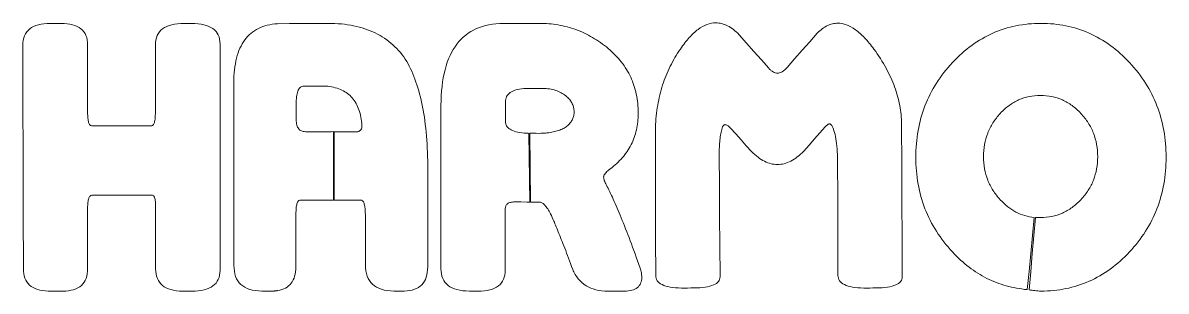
# Model space of a CAD drawing. Header units: millimetres. Extents: x 8 to 95, y 4 to 126.
# Drawn here: x 55.65 to 63.74, y 61.23 to 63.13 of the extents above; entities that cross this region are included whole.
import ezdxf

# ---------------------------------------------------------------- set-up
doc = ezdxf.new("R2010")
doc.units = ezdxf.units.MM
doc.header["$MEASUREMENT"] = 0
doc.layers.add('text outlines', color=7, linetype='Continuous', lineweight=0)

# ---------------------------------------------------------------- blocks, each defined once
blk = doc.blocks.new('Block_8')
at = {"layer": 'text outlines', "color": 7, "lineweight": 9}
for points, knots in [([(61.4142, 62.1124), (61.4142, 62.1124), (61.4142, 62.1169), (61.4142, 62.1169), (61.4142, 62.1169), (61.4142, 62.1215), (61.4142, 62.1215), (61.4142, 62.1215), (61.4142, 62.1261), (61.4142, 62.1261), (61.4142, 62.1261), (61.4142, 62.1306), (61.4142, 62.1306), (61.4142, 62.1623), (61.4133, 62.1917), (61.4117, 62.2187), (61.4101, 62.2457), (61.4076, 62.2703), (61.4043, 62.2926), (61.4011, 62.3149), (61.397, 62.3349), (61.3921, 62.3525), (61.3872, 62.3701), (61.3814, 62.3854), (61.3749, 62.3983), (61.3734, 62.4009), (61.372, 62.4032), (61.3706, 62.4051), (61.3691, 62.4071), (61.3677, 62.4088), (61.3664, 62.4101), (61.365, 62.4114), (61.3636, 62.4124), (61.3623, 62.4131), (61.361, 62.4138), (61.3596, 62.4141), (61.3584, 62.4141), (61.3564, 62.4141), (61.3542, 62.4137), (61.3519, 62.4129), (61.3496, 62.412), (61.3472, 62.4107), (61.3445, 62.409), (61.3419, 62.4073), (61.3391, 62.4052), (61.336, 62.4027), (61.333, 62.4001), (61.3298, 62.3972), (61.3263, 62.3938), (61.3263, 62.3938), (61.2884, 62.3508), (61.2884, 62.3508), (61.2884, 62.3508), (61.2505, 62.3077), (61.2505, 62.3077), (61.2505, 62.3077), (61.2126, 62.2646), (61.2126, 62.2646), (61.2126, 62.2646), (61.1747, 62.2216), (61.1747, 62.2216), (61.1596, 62.2059), (61.1444, 62.1922), (61.1291, 62.1804), (61.1138, 62.1686), (61.0984, 62.1587), (61.083, 62.1509), (61.0675, 62.143), (61.052, 62.1371), (61.0364, 62.1331), (61.0208, 62.1292), (61.0051, 62.1272), (60.9894, 62.1272), (60.9739, 62.1272), (60.9584, 62.1291), (60.9431, 62.1329), (60.9277, 62.1367), (60.9123, 62.1424), (60.8971, 62.15), (60.8818, 62.1576), (60.8665, 62.1671), (60.8513, 62.1785), (60.8361, 62.1899), (60.8209, 62.2032), (60.8058, 62.2185), (60.8058, 62.2185), (60.7684, 62.26), (60.7684, 62.26), (60.7684, 62.26), (60.731, 62.3015), (60.731, 62.3015), (60.731, 62.3015), (60.6936, 62.343), (60.6936, 62.343), (60.6936, 62.343), (60.6562, 62.3845), (60.6562, 62.3845), (60.6524, 62.3886), (60.6487, 62.3921), (60.6452, 62.3951), (60.6417, 62.3981), (60.6384, 62.4006), (60.6354, 62.4027), (60.6323, 62.4047), (60.6294, 62.4061), (60.6267, 62.4071), (60.6241, 62.4081), (60.6216, 62.4086), (60.6194, 62.4086), (60.6179, 62.4086), (60.6164, 62.4083), (60.6149, 62.4077), (60.6134, 62.407), (60.6119, 62.406), (60.6104, 62.4047), (60.6089, 62.4034), (60.6073, 62.4018), (60.6058, 62.3998), (60.6042, 62.3978), (60.6027, 62.3955), (60.6011, 62.3928), (60.5971, 62.3812), (60.5935, 62.3686), (60.5905, 62.355), (60.5875, 62.3414), (60.585, 62.3269), (60.583, 62.3114), (60.581, 62.2959), (60.5795, 62.2794), (60.5785, 62.262), (60.5775, 62.2445), (60.577, 62.2261), (60.577, 62.2068), (60.577, 62.2068), (60.577, 62.2025), (60.577, 62.2025), (60.577, 62.2025), (60.577, 62.1983), (60.577, 62.1983), (60.577, 62.1983), (60.577, 62.1941), (60.577, 62.1941), (60.577, 62.1941), (60.577, 62.1899), (60.577, 62.1899), (60.577, 62.1899), (60.5785, 61.9775), (60.5785, 61.9775), (60.5785, 61.9775), (60.5799, 61.7651), (60.5799, 61.7651), (60.5799, 61.7651), (60.5814, 61.5527), (60.5814, 61.5527), (60.5814, 61.5527), (60.5829, 61.3403), (60.5829, 61.3403), (60.5829, 61.3403), (60.5829, 61.3389), (60.5829, 61.3389), (60.5829, 61.3389), (60.5829, 61.3376), (60.5829, 61.3376), (60.5829, 61.3376), (60.5829, 61.3362), (60.5829, 61.3362), (60.5829, 61.3362), (60.5829, 61.3348), (60.5829, 61.3348), (60.5829, 61.322), (60.579, 61.3107), (60.5712, 61.301), (60.5635, 61.2912), (60.5519, 61.2831), (60.5364, 61.2764), (60.5209, 61.2698), (60.5016, 61.2648), (60.4784, 61.2613), (60.4552, 61.2578), (60.4281, 61.2559), (60.3972, 61.2556), (60.3972, 61.2556), (60.3755, 61.2553), (60.3755, 61.2553), (60.3755, 61.2553), (60.3538, 61.255), (60.3538, 61.255), (60.3538, 61.255), (60.3321, 61.2548), (60.3321, 61.2548), (60.3321, 61.2548), (60.3104, 61.2545), (60.3104, 61.2545), (60.28, 61.2552), (60.2533, 61.2576), (60.2305, 61.2616), (60.2077, 61.2657), (60.1887, 61.2714), (60.1735, 61.2788), (60.1582, 61.2862), (60.1468, 61.2953), (60.1392, 61.3061), (60.1316, 61.3168), (60.1278, 61.3293), (60.1278, 61.3434), (60.1278, 61.3434), (60.1273, 61.6052), (60.1273, 61.6052), (60.1273, 61.6052), (60.1267, 61.8671), (60.1267, 61.8671), (60.1267, 61.8671), (60.1262, 62.1289), (60.1262, 62.1289), (60.1262, 62.1289), (60.1257, 62.3907), (60.1257, 62.3907), (60.1281, 62.4442), (60.1336, 62.4958), (60.1422, 62.5455), (60.1507, 62.5952), (60.1624, 62.643), (60.1771, 62.6889), (60.1918, 62.7349), (60.2097, 62.7789), (60.2305, 62.8211), (60.2514, 62.8632), (60.2754, 62.9035), (60.3024, 62.9419), (60.3233, 62.9729), (60.3441, 62.9999), (60.365, 63.0231), (60.3858, 63.0462), (60.4067, 63.0656), (60.4275, 63.081), (60.4484, 63.0964), (60.4693, 63.108), (60.4902, 63.1157), (60.5111, 63.1234), (60.532, 63.1273), (60.5529, 63.1273), (60.567, 63.1273), (60.5811, 63.1255), (60.595, 63.1221), (60.609, 63.1186), (60.6228, 63.1133), (60.6366, 63.1064), (60.6503, 63.0994), (60.664, 63.0907), (60.6775, 63.0802), (60.6911, 63.0697), (60.7046, 63.0575), (60.7179, 63.0436), (60.7179, 63.0436), (60.7703, 62.9846), (60.7703, 62.9846), (60.7703, 62.9846), (60.8226, 62.9256), (60.8226, 62.9256), (60.8226, 62.9256), (60.875, 62.8666), (60.875, 62.8666), (60.875, 62.8666), (60.9274, 62.8076), (60.9274, 62.8076), (60.9325, 62.8016), (60.9377, 62.7964), (60.9428, 62.792), (60.9479, 62.7875), (60.953, 62.7837), (60.9581, 62.7807), (60.9632, 62.7778), (60.9683, 62.7755), (60.9733, 62.774), (60.9783, 62.7725), (60.9834, 62.7717), (60.9884, 62.7717), (60.9935, 62.7717), (60.9988, 62.7726), (61.0042, 62.7743), (61.0097, 62.7759), (61.0152, 62.7785), (61.021, 62.7818), (61.0267, 62.7852), (61.0325, 62.7894), (61.0385, 62.7944), (61.0445, 62.7995), (61.0506, 62.8053), (61.0569, 62.8121), (61.0569, 62.8121), (61.1103, 62.8729), (61.1103, 62.8729), (61.1103, 62.8729), (61.1637, 62.9337), (61.1637, 62.9337), (61.1637, 62.9337), (61.2171, 62.9945), (61.2171, 62.9945), (61.2171, 62.9945), (61.2705, 63.0553), (61.2705, 63.0553), (61.282, 63.0669), (61.2937, 63.0771), (61.3055, 63.0858), (61.3173, 63.0946), (61.3292, 63.1019), (61.3413, 63.1077), (61.3534, 63.1135), (61.3655, 63.1179), (61.3779, 63.1208), (61.3902, 63.1238), (61.4026, 63.1252), (61.4152, 63.1252), (61.4355, 63.1252), (61.4561, 63.1214), (61.4769, 63.1137), (61.4977, 63.1061), (61.5188, 63.0946), (61.5401, 63.0793), (61.5614, 63.064), (61.583, 63.0449), (61.6048, 63.022), (61.6267, 62.9991), (61.6488, 62.9724), (61.6712, 62.9419), (61.7036, 62.897), (61.7319, 62.8523), (61.7562, 62.8078), (61.7805, 62.7634), (61.8007, 62.7192), (61.8169, 62.6753), (61.8331, 62.6314), (61.8452, 62.5878), (61.8533, 62.5444), (61.8614, 62.5011), (61.8655, 62.458), (61.8655, 62.4152), (61.8655, 62.4152), (61.8655, 62.4101), (61.8655, 62.4101), (61.8655, 62.4101), (61.8655, 62.405), (61.8655, 62.405), (61.8655, 62.405), (61.8655, 62.3999), (61.8655, 62.3999), (61.8655, 62.3999), (61.8655, 62.3949), (61.8655, 62.3949), (61.8655, 62.3949), (61.8669, 62.1312), (61.8669, 62.1312), (61.8669, 62.1312), (61.8684, 61.8676), (61.8684, 61.8676), (61.8684, 61.8676), (61.8699, 61.6039), (61.8699, 61.6039), (61.8699, 61.6039), (61.8713, 61.3403), (61.8713, 61.3403), (61.8713, 61.3403), (61.8713, 61.3389), (61.8713, 61.3389), (61.8713, 61.3389), (61.8713, 61.3376), (61.8713, 61.3376), (61.8713, 61.3376), (61.8713, 61.3362), (61.8713, 61.3362), (61.8713, 61.3362), (61.8713, 61.3348), (61.8713, 61.3348), (61.8713, 61.322), (61.8675, 61.3107), (61.8597, 61.301), (61.852, 61.2912), (61.8403, 61.2831), (61.8249, 61.2764), (61.8094, 61.2698), (61.79, 61.2648), (61.7668, 61.2613), (61.7436, 61.2578), (61.7166, 61.2559), (61.6856, 61.2556), (61.6856, 61.2556), (61.6639, 61.2553), (61.6639, 61.2553), (61.6639, 61.2553), (61.6422, 61.255), (61.6422, 61.255), (61.6422, 61.255), (61.6205, 61.2548), (61.6205, 61.2548), (61.6205, 61.2548), (61.5988, 61.2545), (61.5988, 61.2545), (61.5684, 61.2552), (61.5418, 61.2576), (61.519, 61.2616), (61.4962, 61.2657), (61.4771, 61.2714), (61.4619, 61.2788), (61.4467, 61.2862), (61.4353, 61.2953), (61.4277, 61.3061), (61.42, 61.3168), (61.4162, 61.3293), (61.4162, 61.3434), (61.4162, 61.3434), (61.4157, 61.5356), (61.4157, 61.5356), (61.4157, 61.5356), (61.4152, 61.7279), (61.4152, 61.7279), (61.4152, 61.7279), (61.4147, 61.9201), (61.4147, 61.9201), (61.4147, 61.9201), (61.4142, 62.1124), (61.4142, 62.1124)], [0, 0, 0, 0, 1, 1, 1, 2, 2, 2, 3, 3, 3, 4, 4, 4, 5, 5, 5, 6, 6, 6, 7, 7, 7, 8, 8, 8, 9, 9, 9, 10, 10, 10, 11, 11, 11, 12, 12, 12, 13, 13, 13, 14, 14, 14, 15, 15, 15, 16, 16, 16, 17, 17, 17, 18, 18, 18, 19, 19, 19, 20, 20, 20, 21, 21, 21, 22, 22, 22, 23, 23, 23, 24, 24, 24, 25, 25, 25, 26, 26, 26, 27, 27, 27, 28, 28, 28, 29, 29, 29, 30, 30, 30, 31, 31, 31, 32, 32, 32, 33, 33, 33, 34, 34, 34, 35, 35, 35, 36, 36, 36, 37, 37, 37, 38, 38, 38, 39, 39, 39, 40, 40, 40, 41, 41, 41, 42, 42, 42, 43, 43, 43, 44, 44, 44, 45, 45, 45, 46, 46, 46, 47, 47, 47, 48, 48, 48, 49, 49, 49, 50, 50, 50, 51, 51, 51, 52, 52, 52, 53, 53, 53, 54, 54, 54, 55, 55, 55, 56, 56, 56, 57, 57, 57, 58, 58, 58, 59, 59, 59, 60, 60, 60, 61, 61, 61, 62, 62, 62, 63, 63, 63, 64, 64, 64, 65, 65, 65, 66, 66, 66, 67, 67, 67, 68, 68, 68, 69, 69, 69, 70, 70, 70, 71, 71, 71, 72, 72, 72, 73, 73, 73, 74, 74, 74, 75, 75, 75, 76, 76, 76, 77, 77, 77, 78, 78, 78, 79, 79, 79, 80, 80, 80, 81, 81, 81, 82, 82, 82, 83, 83, 83, 84, 84, 84, 85, 85, 85, 86, 86, 86, 87, 87, 87, 88, 88, 88, 89, 89, 89, 90, 90, 90, 91, 91, 91, 92, 92, 92, 93, 93, 93, 94, 94, 94, 95, 95, 95, 96, 96, 96, 97, 97, 97, 98, 98, 98, 99, 99, 99, 100, 100, 100, 101, 101, 101, 102, 102, 102, 103, 103, 103, 104, 104, 104, 105, 105, 105, 106, 106, 106, 107, 107, 107, 108, 108, 108, 109, 109, 109, 110, 110, 110, 111, 111, 111, 112, 112, 112, 113, 113, 113, 114, 114, 114, 115, 115, 115, 116, 116, 116, 117, 117, 117, 118, 118, 118, 119, 119, 119, 120, 120, 120, 121, 121, 121, 122, 122, 122, 123, 123, 123, 124, 124, 124, 125, 125, 125, 126, 126, 126, 127, 127, 127, 128, 128, 128, 129, 129, 129, 130, 130, 130, 131, 131, 131, 132, 132, 132, 133, 133, 133, 134, 134, 134, 135, 135, 135, 136, 136, 136, 137, 137, 137, 138, 138, 138, 139, 139, 139, 140, 140, 140, 140]), ([(56.1118, 61.393), (56.1116, 61.3664), (56.1079, 61.3431), (56.1005, 61.3231), (56.0931, 61.3032), (56.0822, 61.2865), (56.0676, 61.2732), (56.053, 61.2598), (56.0348, 61.2498), (56.013, 61.2432), (55.9912, 61.2365), (55.9658, 61.2332), (55.9368, 61.2332), (55.9368, 61.2332), (55.911, 61.2332), (55.911, 61.2332), (55.911, 61.2332), (55.8851, 61.2332), (55.8851, 61.2332), (55.8851, 61.2332), (55.8593, 61.2332), (55.8593, 61.2332), (55.8593, 61.2332), (55.8335, 61.2332), (55.8335, 61.2332), (55.8042, 61.2343), (55.7786, 61.2384), (55.7566, 61.2456), (55.7346, 61.2527), (55.7163, 61.2629), (55.7017, 61.2761), (55.687, 61.2894), (55.6761, 61.3056), (55.6687, 61.3249), (55.6614, 61.3442), (55.6578, 61.3666), (55.6578, 61.392), (55.6578, 61.392), (55.6568, 61.7861), (55.6568, 61.7861), (55.6568, 61.7861), (55.6559, 62.1802), (55.6559, 62.1802), (55.6559, 62.1802), (55.6549, 62.5743), (55.6549, 62.5743), (55.6549, 62.5743), (55.654, 62.9685), (55.654, 62.9685), (55.654, 62.9944), (55.658, 63.0171), (55.6662, 63.0365), (55.6743, 63.0559), (55.6865, 63.0721), (55.7028, 63.085), (55.719, 63.098), (55.7393, 63.1077), (55.7637, 63.1141), (55.7881, 63.1206), (55.8165, 63.1238), (55.849, 63.1238), (55.849, 63.1238), (55.8673, 63.1236), (55.8673, 63.1236), (55.8673, 63.1236), (55.8856, 63.1233), (55.8856, 63.1233), (55.8856, 63.1233), (55.904, 63.1231), (55.904, 63.1231), (55.904, 63.1231), (55.9223, 63.1228), (55.9223, 63.1228), (55.9539, 63.1228), (55.9816, 63.1197), (56.0053, 63.1134), (56.029, 63.1071), (56.0487, 63.0976), (56.0645, 63.085), (56.0803, 63.0724), (56.0921, 63.0567), (56.1, 63.0378), (56.1079, 63.0189), (56.1118, 62.9968), (56.1118, 62.9716), (56.1118, 62.9716), (56.1118, 62.8528), (56.1118, 62.8528), (56.1118, 62.8528), (56.1118, 62.734), (56.1118, 62.734), (56.1118, 62.734), (56.1118, 62.6153), (56.1118, 62.6153), (56.1118, 62.6153), (56.1118, 62.4965), (56.1118, 62.4965), (56.1118, 62.4805), (56.1124, 62.4664), (56.1136, 62.4544), (56.1147, 62.4424), (56.1165, 62.4324), (56.1188, 62.4244), (56.1211, 62.4164), (56.124, 62.4104), (56.1275, 62.4064), (56.131, 62.4024), (56.1351, 62.4004), (56.1397, 62.4004), (56.1397, 62.4004), (56.246, 62.4004), (56.246, 62.4004), (56.246, 62.4004), (56.3523, 62.4004), (56.3523, 62.4004), (56.3523, 62.4004), (56.4586, 62.4004), (56.4586, 62.4004), (56.4586, 62.4004), (56.5649, 62.4004), (56.5649, 62.4004), (56.5692, 62.4004), (56.5729, 62.4024), (56.5762, 62.4064), (56.5794, 62.4105), (56.5821, 62.4166), (56.5842, 62.4247), (56.5864, 62.4328), (56.588, 62.4429), (56.5891, 62.455), (56.5902, 62.4672), (56.5907, 62.4813), (56.5907, 62.4975), (56.5907, 62.4975), (56.5907, 62.6155), (56.5907, 62.6155), (56.5907, 62.6155), (56.5907, 62.7335), (56.5907, 62.7335), (56.5907, 62.7335), (56.5907, 62.8515), (56.5907, 62.8515), (56.5907, 62.8515), (56.5907, 62.9695), (56.5907, 62.9695), (56.5907, 62.9952), (56.595, 63.0178), (56.6035, 63.0371), (56.6121, 63.0564), (56.6249, 63.0724), (56.642, 63.0853), (56.6591, 63.0982), (56.6805, 63.1078), (56.7061, 63.1142), (56.7317, 63.1206), (56.7616, 63.1238), (56.7957, 63.1238), (56.7957, 63.1238), (56.7971, 63.1238), (56.7971, 63.1238), (56.7971, 63.1238), (56.7986, 63.1238), (56.7986, 63.1238), (56.7986, 63.1238), (56.8001, 63.1238), (56.8001, 63.1238), (56.8001, 63.1238), (56.8015, 63.1238), (56.8015, 63.1238), (56.8015, 63.1238), (56.8112, 63.1236), (56.8112, 63.1236), (56.8112, 63.1236), (56.8208, 63.1233), (56.8208, 63.1233), (56.8208, 63.1233), (56.8305, 63.1231), (56.8305, 63.1231), (56.8305, 63.1231), (56.8401, 63.1228), (56.8401, 63.1228), (56.8401, 63.1228), (56.8416, 63.1228), (56.8416, 63.1228), (56.8416, 63.1228), (56.843, 63.1228), (56.843, 63.1228), (56.843, 63.1228), (56.8445, 63.1228), (56.8445, 63.1228), (56.8445, 63.1228), (56.846, 63.1228), (56.846, 63.1228), (56.8796, 63.1228), (56.909, 63.1198), (56.9342, 63.1138), (56.9594, 63.1078), (56.9805, 63.0989), (56.9973, 63.0869), (57.0141, 63.0749), (57.0268, 63.06), (57.0352, 63.042), (57.0436, 63.024), (57.0479, 63.0031), (57.0479, 62.9791), (57.0479, 62.9791), (57.0479, 62.5792), (57.0479, 62.5792), (57.0479, 62.5792), (57.0479, 62.1792), (57.0479, 62.1792), (57.0479, 62.1792), (57.0479, 61.7792), (57.0479, 61.7792), (57.0479, 61.7792), (57.0479, 61.3792), (57.0479, 61.3792), (57.0479, 61.355), (57.0437, 61.3337), (57.0353, 61.3154), (57.0269, 61.2972), (57.0143, 61.282), (56.9975, 61.2698), (56.9807, 61.2576), (56.9598, 61.2484), (56.9346, 61.2423), (56.9095, 61.2362), (56.8802, 61.2332), (56.8467, 61.2332), (56.8467, 61.2332), (56.831, 61.2332), (56.831, 61.2332), (56.831, 61.2332), (56.8153, 61.2332), (56.8153, 61.2332), (56.8153, 61.2332), (56.7996, 61.2332), (56.7996, 61.2332), (56.7996, 61.2332), (56.784, 61.2332), (56.784, 61.2332), (56.7523, 61.2333), (56.7245, 61.2368), (56.7007, 61.2434), (56.6769, 61.2501), (56.657, 61.26), (56.6411, 61.2732), (56.6251, 61.2863), (56.6131, 61.3027), (56.6051, 61.3224), (56.597, 61.342), (56.5929, 61.3649), (56.5928, 61.391), (56.5928, 61.391), (56.5928, 61.4967), (56.5928, 61.4967), (56.5928, 61.4967), (56.5928, 61.6025), (56.5928, 61.6025), (56.5928, 61.6025), (56.5928, 61.7082), (56.5928, 61.7082), (56.5928, 61.7082), (56.5928, 61.814), (56.5928, 61.814), (56.5928, 61.8301), (56.5923, 61.8442), (56.5914, 61.8563), (56.5905, 61.8683), (56.5892, 61.8784), (56.5874, 61.8864), (56.5856, 61.8944), (56.5834, 61.9005), (56.5807, 61.9045), (56.578, 61.9085), (56.5749, 61.9105), (56.5714, 61.9105), (56.5714, 61.9105), (56.464, 61.9105), (56.464, 61.9105), (56.464, 61.9105), (56.3566, 61.9105), (56.3566, 61.9105), (56.3566, 61.9105), (56.2492, 61.9105), (56.2492, 61.9105), (56.2492, 61.9105), (56.1418, 61.9105), (56.1418, 61.9105), (56.1368, 61.9105), (56.1324, 61.9086), (56.1287, 61.9048), (56.1249, 61.901), (56.1218, 61.8953), (56.1193, 61.8877), (56.1168, 61.8802), (56.1149, 61.8707), (56.1137, 61.8593), (56.1124, 61.8479), (56.1118, 61.8347), (56.1118, 61.8195), (56.1118, 61.8195), (56.1118, 61.7129), (56.1118, 61.7129), (56.1118, 61.7129), (56.1118, 61.6063), (56.1118, 61.6063), (56.1118, 61.6063), (56.1118, 61.4996), (56.1118, 61.4996), (56.1118, 61.4996), (56.1118, 61.393), (56.1118, 61.393)], [0, 0, 0, 0, 1, 1, 1, 2, 2, 2, 3, 3, 3, 4, 4, 4, 5, 5, 5, 6, 6, 6, 7, 7, 7, 8, 8, 8, 9, 9, 9, 10, 10, 10, 11, 11, 11, 12, 12, 12, 13, 13, 13, 14, 14, 14, 15, 15, 15, 16, 16, 16, 17, 17, 17, 18, 18, 18, 19, 19, 19, 20, 20, 20, 21, 21, 21, 22, 22, 22, 23, 23, 23, 24, 24, 24, 25, 25, 25, 26, 26, 26, 27, 27, 27, 28, 28, 28, 29, 29, 29, 30, 30, 30, 31, 31, 31, 32, 32, 32, 33, 33, 33, 34, 34, 34, 35, 35, 35, 36, 36, 36, 37, 37, 37, 38, 38, 38, 39, 39, 39, 40, 40, 40, 41, 41, 41, 42, 42, 42, 43, 43, 43, 44, 44, 44, 45, 45, 45, 46, 46, 46, 47, 47, 47, 48, 48, 48, 49, 49, 49, 50, 50, 50, 51, 51, 51, 52, 52, 52, 53, 53, 53, 54, 54, 54, 55, 55, 55, 56, 56, 56, 57, 57, 57, 58, 58, 58, 59, 59, 59, 60, 60, 60, 61, 61, 61, 62, 62, 62, 63, 63, 63, 64, 64, 64, 65, 65, 65, 66, 66, 66, 67, 67, 67, 68, 68, 68, 69, 69, 69, 70, 70, 70, 71, 71, 71, 72, 72, 72, 73, 73, 73, 74, 74, 74, 75, 75, 75, 76, 76, 76, 77, 77, 77, 78, 78, 78, 79, 79, 79, 80, 80, 80, 81, 81, 81, 82, 82, 82, 83, 83, 83, 84, 84, 84, 85, 85, 85, 86, 86, 86, 87, 87, 87, 88, 88, 88, 89, 89, 89, 90, 90, 90, 91, 91, 91, 92, 92, 92, 93, 93, 93, 94, 94, 94, 95, 95, 95, 96, 96, 96, 97, 97, 97, 98, 98, 98, 99, 99, 99, 100, 100, 100, 101, 101, 101, 102, 102, 102, 103, 103, 103, 104, 104, 104, 104]), ([(58.5075, 62.3283), (58.5013, 62.4022), (58.492, 62.4709), (58.4796, 62.5345), (58.4672, 62.598), (58.4517, 62.6564), (58.4331, 62.7097), (58.4145, 62.763), (58.3928, 62.8111), (58.368, 62.8541), (58.34, 62.899), (58.3074, 62.9384), (58.2703, 62.9721), (58.2331, 63.0058), (58.1914, 63.0339), (58.1451, 63.0564), (58.0988, 63.0789), (58.048, 63.0957), (57.9925, 63.107), (57.9371, 63.1182), (57.8772, 63.1238), (57.8127, 63.1238), (57.8127, 63.1238), (57.8083, 63.1238), (57.8083, 63.1238), (57.8083, 63.1238), (57.8039, 63.1238), (57.8039, 63.1238), (57.8039, 63.1238), (57.7995, 63.1238), (57.7995, 63.1238), (57.7995, 63.1238), (57.7951, 63.1238), (57.7951, 63.1238), (57.7951, 63.1238), (57.7099, 63.1233), (57.7099, 63.1233), (57.7099, 63.1233), (57.6247, 63.1228), (57.6247, 63.1228), (57.6247, 63.1228), (57.5396, 63.1223), (57.5396, 63.1223), (57.5396, 63.1223), (57.4544, 63.1218), (57.4544, 63.1218), (57.4029, 63.1182), (57.3578, 63.1069), (57.3192, 63.0877), (57.2805, 63.0684), (57.2484, 63.0414), (57.2226, 63.0065), (57.1969, 62.9716), (57.1775, 62.9288), (57.1647, 62.8782), (57.1518, 62.8276), (57.1453, 62.7692), (57.1453, 62.7028), (57.1453, 62.7028), (57.1453, 62.5159), (57.1453, 62.5159), (57.1453, 62.5159), (57.1453, 62.3289), (57.1453, 62.3289), (57.1453, 62.3289), (57.1453, 62.1419), (57.1453, 62.1419), (57.1453, 62.1419), (57.1453, 61.9549), (57.1453, 61.9549), (57.1453, 61.9549), (57.1451, 61.9549), (57.1451, 61.9549), (57.1451, 61.9549), (57.1448, 61.9549), (57.1448, 61.9549), (57.1448, 61.9549), (57.1446, 61.9549), (57.1446, 61.9549), (57.1446, 61.9549), (57.1443, 61.9549), (57.1443, 61.9549), (57.1443, 61.9549), (57.1446, 61.8602), (57.1446, 61.8602), (57.1446, 61.8602), (57.1448, 61.7654), (57.1448, 61.7654), (57.1448, 61.7654), (57.1451, 61.6707), (57.1451, 61.6707), (57.1451, 61.6707), (57.1453, 61.576), (57.1453, 61.576), (57.1453, 61.576), (57.1455, 61.5371), (57.1455, 61.5371), (57.1455, 61.5371), (57.1457, 61.4983), (57.1457, 61.4983), (57.1457, 61.4983), (57.1459, 61.4594), (57.1459, 61.4594), (57.1459, 61.4594), (57.146, 61.4206), (57.146, 61.4206), (57.146, 61.4206), (57.146, 61.4193), (57.146, 61.4193), (57.146, 61.4193), (57.146, 61.418), (57.146, 61.418), (57.146, 61.418), (57.146, 61.4167), (57.146, 61.4167), (57.146, 61.4167), (57.146, 61.4154), (57.146, 61.4154), (57.146, 61.3856), (57.1502, 61.3595), (57.1584, 61.3369), (57.1667, 61.3144), (57.1791, 61.2956), (57.1956, 61.2804), (57.2121, 61.2652), (57.2327, 61.2536), (57.2575, 61.2457), (57.2823, 61.2379), (57.3111, 61.2337), (57.3441, 61.2332), (57.3441, 61.2332), (57.3634, 61.2332), (57.3634, 61.2332), (57.3634, 61.2332), (57.3827, 61.2332), (57.3827, 61.2332), (57.3827, 61.2332), (57.402, 61.2332), (57.402, 61.2332), (57.402, 61.2332), (57.4213, 61.2332), (57.4213, 61.2332), (57.4242, 61.2333), (57.4271, 61.2335), (57.4298, 61.2338), (57.4326, 61.234), (57.4353, 61.2342), (57.4378, 61.2345), (57.4404, 61.2348), (57.4429, 61.2351), (57.4453, 61.2355), (57.4477, 61.2358), (57.4501, 61.2362), (57.4523, 61.2366), (57.4523, 61.2366), (57.4528, 61.2366), (57.4528, 61.2366), (57.4528, 61.2366), (57.4533, 61.2366), (57.4533, 61.2366), (57.4533, 61.2366), (57.4539, 61.2366), (57.4539, 61.2366), (57.4539, 61.2366), (57.4544, 61.2366), (57.4544, 61.2366), (57.4759, 61.2401), (57.4947, 61.2463), (57.5109, 61.255), (57.527, 61.2637), (57.5405, 61.275), (57.5513, 61.2889), (57.562, 61.3028), (57.5701, 61.3193), (57.5755, 61.3384), (57.5809, 61.3576), (57.5836, 61.3793), (57.5836, 61.4037), (57.5836, 61.4037), (57.5836, 61.4235), (57.5836, 61.4235), (57.5836, 61.4235), (57.5836, 61.4433), (57.5836, 61.4433), (57.5836, 61.4433), (57.5836, 61.4631), (57.5836, 61.4631), (57.5836, 61.4631), (57.5836, 61.4829), (57.5836, 61.4829), (57.5837, 61.4878), (57.5839, 61.4928), (57.584, 61.4978), (57.5841, 61.5029), (57.5843, 61.508), (57.5843, 61.5131), (57.5844, 61.5182), (57.5845, 61.5234), (57.5845, 61.5286), (57.5846, 61.5338), (57.5846, 61.539), (57.5846, 61.5443), (57.5846, 61.5443), (57.5846, 61.6022), (57.5846, 61.6022), (57.5846, 61.6022), (57.5846, 61.6602), (57.5846, 61.6602), (57.5846, 61.6602), (57.5846, 61.7182), (57.5846, 61.7182), (57.5846, 61.7182), (57.5846, 61.7761), (57.5846, 61.7761), (57.5846, 61.7925), (57.5852, 61.8068), (57.5863, 61.8191), (57.5874, 61.8313), (57.5891, 61.8416), (57.5914, 61.8498), (57.5936, 61.8579), (57.5964, 61.8641), (57.5999, 61.8682), (57.6033, 61.8723), (57.6073, 61.8743), (57.6118, 61.8743), (57.6118, 61.8743), (57.7209, 61.8743), (57.7209, 61.8743), (57.7209, 61.8743), (57.8301, 61.8743), (57.8301, 61.8743), (57.8301, 61.8743), (57.8502, 61.8747), (57.8502, 61.8747), (57.8502, 62.0727), (57.8502, 62.135), (57.8502, 62.3594), (57.8502, 62.3594), (57.8368, 62.359), (57.8368, 62.359), (57.8368, 62.359), (57.7441, 62.359), (57.7441, 62.359), (57.7441, 62.359), (57.6514, 62.359), (57.6514, 62.359), (57.6409, 62.359), (57.6317, 62.3608), (57.6238, 62.3643), (57.6158, 62.3677), (57.6092, 62.373), (57.6038, 62.38), (57.5984, 62.3869), (57.5943, 62.3957), (57.5914, 62.4061), (57.5886, 62.4166), (57.587, 62.4288), (57.5867, 62.4427), (57.5867, 62.4427), (57.5864, 62.4668), (57.5864, 62.4668), (57.5864, 62.4668), (57.5861, 62.4908), (57.5861, 62.4908), (57.5861, 62.4908), (57.5859, 62.5148), (57.5859, 62.5148), (57.5859, 62.5148), (57.5856, 62.5389), (57.5856, 62.5389), (57.5856, 62.5389), (57.5856, 62.542), (57.5856, 62.542), (57.5856, 62.542), (57.5856, 62.5452), (57.5856, 62.5452), (57.5856, 62.5452), (57.5856, 62.5484), (57.5856, 62.5484), (57.5856, 62.5484), (57.5856, 62.5516), (57.5856, 62.5516), (57.5858, 62.5717), (57.5869, 62.5894), (57.5889, 62.6048), (57.591, 62.6203), (57.5939, 62.6333), (57.5978, 62.6441), (57.6017, 62.6549), (57.6065, 62.6633), (57.6122, 62.6694), (57.6179, 62.6755), (57.6246, 62.6793), (57.6321, 62.6808), (57.6321, 62.6808), (57.6729, 62.6808), (57.6729, 62.6808), (57.6729, 62.6808), (57.7136, 62.6808), (57.7136, 62.6808), (57.7136, 62.6808), (57.7544, 62.6808), (57.7544, 62.6808), (57.7544, 62.6808), (57.7951, 62.6808), (57.7951, 62.6808), (57.8339, 62.6776), (57.8684, 62.6697), (57.8984, 62.6572), (57.9284, 62.6446), (57.954, 62.6273), (57.9752, 62.6054), (57.9964, 62.5834), (58.0131, 62.5567), (58.0255, 62.5254), (58.0379, 62.494), (58.0458, 62.458), (58.0493, 62.4172), (58.0496, 62.4157), (58.0498, 62.4142), (58.0501, 62.4127), (58.0502, 62.4112), (58.0504, 62.4097), (58.0506, 62.4083), (58.0507, 62.4069), (58.0508, 62.4055), (58.0509, 62.4042), (58.051, 62.4028), (58.0511, 62.4016), (58.0511, 62.4004), (58.0511, 62.3947), (58.0505, 62.3896), (58.0493, 62.385), (58.0481, 62.3804), (58.0462, 62.3764), (58.0438, 62.373), (58.0414, 62.3695), (58.0384, 62.3666), (58.0348, 62.3643), (58.0312, 62.362), (58.0269, 62.3602), (58.0221, 62.359), (58.0221, 62.359), (57.9295, 62.359), (57.9295, 62.359), (57.9295, 62.359), (57.8556, 62.359), (57.8556, 62.359), (57.8556, 62.1346), (57.8556, 62.0723), (57.8556, 61.8743), (57.8556, 61.8743), (57.9392, 61.8743), (57.9392, 61.8743), (57.9392, 61.8743), (58.0483, 61.8743), (58.0483, 61.8743), (58.0524, 61.8736), (58.0561, 61.871), (58.0593, 61.8665), (58.0625, 61.862), (58.0653, 61.8555), (58.0676, 61.8472), (58.0698, 61.8388), (58.0716, 61.8285), (58.0729, 61.8164), (58.0741, 61.8042), (58.0749, 61.7901), (58.0752, 61.7741), (58.0752, 61.7741), (58.0754, 61.6857), (58.0754, 61.6857), (58.0754, 61.6857), (58.0757, 61.5973), (58.0757, 61.5973), (58.0757, 61.5973), (58.076, 61.509), (58.076, 61.509), (58.076, 61.509), (58.0762, 61.4206), (58.0762, 61.4206), (58.0762, 61.3899), (58.0804, 61.363), (58.0888, 61.3398), (58.0972, 61.3167), (58.1098, 61.2973), (58.1265, 61.2817), (58.1433, 61.266), (58.1642, 61.2542), (58.1893, 61.2461), (58.2144, 61.238), (58.2436, 61.2337), (58.2771, 61.2332), (58.2771, 61.2332), (58.2954, 61.2332), (58.2954, 61.2332), (58.2954, 61.2332), (58.3138, 61.2332), (58.3138, 61.2332), (58.3138, 61.2332), (58.3321, 61.2332), (58.3321, 61.2332), (58.3321, 61.2332), (58.3504, 61.2332), (58.3504, 61.2332), (58.378, 61.2341), (58.4021, 61.2384), (58.4228, 61.2459), (58.4435, 61.2535), (58.4607, 61.2643), (58.4745, 61.2785), (58.4882, 61.2927), (58.4986, 61.3102), (58.5055, 61.3311), (58.5124, 61.3519), (58.5158, 61.3761), (58.5158, 61.4037), (58.5158, 61.4037), (58.5158, 61.5648), (58.5158, 61.5648), (58.5158, 61.5648), (58.5158, 61.7258), (58.5158, 61.7258), (58.5158, 61.7258), (58.5158, 61.8869), (58.5158, 61.8869), (58.5158, 61.8869), (58.5158, 62.0479), (58.5158, 62.0479), (58.516, 62.0516), (58.5161, 62.0553), (58.5163, 62.059), (58.5164, 62.0626), (58.5165, 62.0663), (58.5166, 62.0699), (58.5167, 62.0735), (58.5167, 62.0771), (58.5168, 62.0807), (58.5168, 62.0843), (58.5168, 62.0878), (58.5168, 62.0913), (58.5168, 62.1755), (58.5137, 62.2545), (58.5075, 62.3283)], [0, 0, 0, 0, 1, 1, 1, 2, 2, 2, 3, 3, 3, 4, 4, 4, 5, 5, 5, 6, 6, 6, 7, 7, 7, 8, 8, 8, 9, 9, 9, 10, 10, 10, 11, 11, 11, 12, 12, 12, 13, 13, 13, 14, 14, 14, 15, 15, 15, 16, 16, 16, 17, 17, 17, 18, 18, 18, 19, 19, 19, 20, 20, 20, 21, 21, 21, 22, 22, 22, 23, 23, 23, 24, 24, 24, 25, 25, 25, 26, 26, 26, 27, 27, 27, 28, 28, 28, 29, 29, 29, 30, 30, 30, 31, 31, 31, 32, 32, 32, 33, 33, 33, 34, 34, 34, 35, 35, 35, 36, 36, 36, 37, 37, 37, 38, 38, 38, 39, 39, 39, 40, 40, 40, 41, 41, 41, 42, 42, 42, 43, 43, 43, 44, 44, 44, 45, 45, 45, 46, 46, 46, 47, 47, 47, 48, 48, 48, 49, 49, 49, 50, 50, 50, 51, 51, 51, 52, 52, 52, 53, 53, 53, 54, 54, 54, 55, 55, 55, 56, 56, 56, 57, 57, 57, 58, 58, 58, 59, 59, 59, 60, 60, 60, 61, 61, 61, 62, 62, 62, 63, 63, 63, 64, 64, 64, 65, 65, 65, 66, 66, 66, 67, 67, 67, 68, 68, 68, 69, 69, 69, 70, 70, 70, 71, 71, 71, 72, 72, 72, 73, 73, 73, 74, 74, 74, 75, 75, 75, 76, 76, 76, 77, 77, 77, 78, 78, 78, 79, 79, 79, 80, 80, 80, 81, 81, 81, 82, 82, 82, 83, 83, 83, 84, 84, 84, 85, 85, 85, 86, 86, 86, 87, 87, 87, 88, 88, 88, 89, 89, 89, 90, 90, 90, 91, 91, 91, 92, 92, 92, 93, 93, 93, 94, 94, 94, 95, 95, 95, 96, 96, 96, 97, 97, 97, 98, 98, 98, 99, 99, 99, 100, 100, 100, 101, 101, 101, 102, 102, 102, 103, 103, 103, 104, 104, 104, 105, 105, 105, 106, 106, 106, 107, 107, 107, 108, 108, 108, 109, 109, 109, 110, 110, 110, 111, 111, 111, 112, 112, 112, 113, 113, 113, 114, 114, 114, 115, 115, 115, 116, 116, 116, 117, 117, 117, 118, 118, 118, 119, 119, 119, 120, 120, 120, 121, 121, 121, 122, 122, 122, 123, 123, 123, 124, 124, 124, 125, 125, 125, 126, 126, 126, 127, 127, 127, 128, 128, 128, 129, 129, 129, 130, 130, 130, 131, 131, 131, 132, 132, 132, 133, 133, 133, 134, 134, 134, 135, 135, 135, 136, 136, 136, 137, 137, 137, 138, 138, 138, 139, 139, 139, 140, 140, 140, 141, 141, 141, 142, 142, 142, 143, 143, 143, 144, 144, 144, 145, 145, 145, 146, 146, 146, 147, 147, 147, 148, 148, 148, 148]), ([(60.0285, 61.3464), (60.0281, 61.3515), (60.0273, 61.3567), (60.0264, 61.3621), (60.0254, 61.3675), (60.0243, 61.373), (60.0228, 61.3787), (60.0214, 61.3844), (60.0198, 61.3902), (60.0179, 61.3961), (59.9932, 61.4655), (59.9698, 61.5296), (59.9475, 61.5887), (59.9253, 61.6477), (59.9042, 61.7016), (59.8843, 61.7504), (59.8644, 61.7992), (59.8457, 61.8428), (59.8282, 61.8813), (59.8106, 61.9198), (59.7943, 61.9532), (59.7791, 61.9814), (59.7759, 61.9874), (59.7731, 61.9931), (59.7707, 61.9984), (59.7683, 62.0038), (59.7663, 62.0089), (59.7647, 62.0136), (59.7631, 62.0184), (59.7619, 62.0228), (59.7611, 62.0269), (59.7602, 62.0311), (59.7598, 62.0348), (59.7598, 62.0383), (59.7598, 62.0394), (59.7599, 62.0405), (59.76, 62.0415), (59.76, 62.0424), (59.7602, 62.0434), (59.7603, 62.0443), (59.7605, 62.0452), (59.7607, 62.046), (59.761, 62.0468), (59.7613, 62.0475), (59.7616, 62.0483), (59.7619, 62.049), (59.7633, 62.0525), (59.7652, 62.0561), (59.7678, 62.0598), (59.7703, 62.0635), (59.7734, 62.0673), (59.777, 62.0712), (59.7807, 62.0751), (59.7848, 62.079), (59.7896, 62.0831), (59.7943, 62.0871), (59.7995, 62.0913), (59.8053, 62.0955), (59.8385, 62.1202), (59.8675, 62.1469), (59.8923, 62.1756), (59.9172, 62.2043), (59.9379, 62.2349), (59.9544, 62.2676), (59.971, 62.3002), (59.9834, 62.3348), (59.9917, 62.3714), (60, 62.408), (60.0041, 62.4466), (60.0041, 62.4872), (60.0041, 62.4872), (60.0041, 62.4882), (60.0041, 62.4882), (60.0041, 62.4882), (60.0041, 62.4893), (60.0041, 62.4893), (60.0041, 62.4893), (60.0041, 62.4903), (60.0041, 62.4903), (60.0041, 62.4903), (60.0041, 62.4913), (60.0041, 62.4913), (60.0041, 62.5375), (59.9997, 62.5816), (59.9908, 62.6237), (59.982, 62.6657), (59.9688, 62.7057), (59.9511, 62.7437), (59.9335, 62.7816), (59.9114, 62.8175), (59.8849, 62.8513), (59.8584, 62.8851), (59.8275, 62.9168), (59.7922, 62.9464), (59.7569, 62.976), (59.7202, 63.0019), (59.6822, 63.0241), (59.6442, 63.0463), (59.6048, 63.0648), (59.5642, 63.0796), (59.5235, 63.0943), (59.4814, 63.1054), (59.4381, 63.1128), (59.3947, 63.1202), (59.35, 63.1238), (59.304, 63.1238), (59.304, 63.1238), (59.2422, 63.1236), (59.2422, 63.1236), (59.2422, 63.1236), (59.1804, 63.1233), (59.1804, 63.1233), (59.1804, 63.1233), (59.1185, 63.1231), (59.1185, 63.1231), (59.1185, 63.1231), (59.0567, 63.1228), (59.0567, 63.1228), (59.0567, 63.1228), (59.0555, 63.1228), (59.0555, 63.1228), (59.0555, 63.1228), (59.0543, 63.1228), (59.0543, 63.1228), (59.0543, 63.1228), (59.0531, 63.1228), (59.0531, 63.1228), (59.0531, 63.1228), (59.0519, 63.1228), (59.0519, 63.1228), (58.9789, 63.1228), (58.915, 63.1107), (58.8601, 63.0866), (58.8052, 63.0624), (58.7593, 63.0262), (58.7224, 62.9779), (58.6856, 62.9295), (58.6577, 62.8691), (58.6389, 62.7967), (58.6201, 62.7242), (58.6103, 62.6396), (58.6095, 62.543), (58.6095, 62.543), (58.6095, 62.255), (58.6095, 62.255), (58.6095, 62.255), (58.6095, 61.967), (58.6095, 61.967), (58.6095, 61.967), (58.6095, 61.679), (58.6095, 61.679), (58.6095, 61.679), (58.6095, 61.391), (58.6095, 61.391), (58.6097, 61.365), (58.614, 61.3423), (58.6224, 61.3227), (58.6309, 61.3032), (58.6435, 61.2868), (58.6602, 61.2737), (58.6769, 61.2605), (58.6978, 61.2506), (58.7228, 61.2438), (58.7479, 61.2371), (58.777, 61.2335), (58.8104, 61.2332), (58.8104, 61.2332), (58.8256, 61.2332), (58.8256, 61.2332), (58.8256, 61.2332), (58.8409, 61.2332), (58.8409, 61.2332), (58.8409, 61.2332), (58.8561, 61.2332), (58.8561, 61.2332), (58.8561, 61.2332), (58.8713, 61.2332), (58.8713, 61.2332), (58.9036, 61.2332), (58.9317, 61.2363), (58.9558, 61.2425), (58.98, 61.2487), (59.0001, 61.2579), (59.0161, 61.2703), (59.0322, 61.2827), (59.0442, 61.2981), (59.0522, 61.3166), (59.0603, 61.3351), (59.0643, 61.3567), (59.0643, 61.3813), (59.0643, 61.3813), (59.0643, 61.4897), (59.0643, 61.4897), (59.0643, 61.4897), (59.0643, 61.5982), (59.0643, 61.5982), (59.0643, 61.5982), (59.0643, 61.7066), (59.0643, 61.7066), (59.0643, 61.7066), (59.0643, 61.815), (59.0643, 61.815), (59.0644, 61.8229), (59.0659, 61.8298), (59.0688, 61.8357), (59.0716, 61.8416), (59.0758, 61.8465), (59.0813, 61.8505), (59.0868, 61.8545), (59.0936, 61.8575), (59.1017, 61.8596), (59.1099, 61.8616), (59.1193, 61.8628), (59.1301, 61.8629), (59.1301, 61.8629), (59.174, 61.8627), (59.174, 61.8627), (59.174, 61.8627), (59.2179, 61.8624), (59.2179, 61.8624), (59.2179, 61.8624), (59.237, 61.8615), (59.237, 61.8615), (59.237, 61.8615), (59.2315, 62.3467), (59.2315, 62.3467), (59.2315, 62.3467), (59.2252, 62.3481), (59.2252, 62.3481), (59.2252, 62.3481), (59.1969, 62.3483), (59.1969, 62.3483), (59.1749, 62.3508), (59.1557, 62.3544), (59.1393, 62.359), (59.1228, 62.3636), (59.1091, 62.3693), (59.0982, 62.376), (59.0872, 62.3827), (59.079, 62.3905), (59.0735, 62.3993), (59.068, 62.4081), (59.0653, 62.418), (59.0653, 62.429), (59.0653, 62.429), (59.0653, 62.4641), (59.0653, 62.4641), (59.0653, 62.4641), (59.0653, 62.4992), (59.0653, 62.4992), (59.0653, 62.4992), (59.0653, 62.5344), (59.0653, 62.5344), (59.0653, 62.5344), (59.0653, 62.5695), (59.0653, 62.5695), (59.0656, 62.5835), (59.0686, 62.5959), (59.0742, 62.6068), (59.0798, 62.6177), (59.0881, 62.6271), (59.0989, 62.6349), (59.1098, 62.6428), (59.1233, 62.6491), (59.1395, 62.654), (59.1556, 62.6588), (59.1744, 62.6621), (59.1959, 62.6639), (59.1959, 62.6639), (59.2326, 62.6639), (59.2326, 62.6639), (59.2326, 62.6639), (59.2693, 62.6639), (59.2693, 62.6639), (59.2693, 62.6639), (59.3059, 62.6639), (59.3059, 62.6639), (59.3059, 62.6639), (59.3426, 62.6639), (59.3426, 62.6639), (59.3587, 62.6631), (59.3741, 62.6614), (59.3887, 62.6586), (59.4033, 62.6557), (59.4172, 62.6519), (59.4303, 62.6471), (59.4434, 62.6422), (59.4557, 62.6364), (59.4674, 62.6295), (59.479, 62.6226), (59.4899, 62.6147), (59.5001, 62.6057), (59.5086, 62.5979), (59.516, 62.5899), (59.5224, 62.5816), (59.5288, 62.5733), (59.5341, 62.5647), (59.5384, 62.5559), (59.5426, 62.5471), (59.5458, 62.538), (59.5479, 62.5287), (59.55, 62.5193), (59.5511, 62.5098), (59.5511, 62.4999), (59.5511, 62.4905), (59.5501, 62.4815), (59.5483, 62.4727), (59.5464, 62.464), (59.5437, 62.4556), (59.5399, 62.4474), (59.5362, 62.4393), (59.5316, 62.4315), (59.5261, 62.424), (59.5205, 62.4165), (59.514, 62.4093), (59.5066, 62.4024), (59.4988, 62.3961), (59.4901, 62.3902), (59.4806, 62.3849), (59.4711, 62.3796), (59.4607, 62.3749), (59.4496, 62.3707), (59.4384, 62.3664), (59.4264, 62.3628), (59.4136, 62.3596), (59.4007, 62.3565), (59.3871, 62.3539), (59.3726, 62.3518), (59.3676, 62.351), (59.3625, 62.3504), (59.3574, 62.3498), (59.3523, 62.3492), (59.3471, 62.3488), (59.3419, 62.3484), (59.3367, 62.348), (59.3314, 62.3477), (59.3261, 62.3476), (59.3207, 62.3474), (59.3153, 62.3473), (59.3099, 62.3473), (59.3099, 62.3473), (59.2817, 62.3476), (59.2817, 62.3476), (59.2817, 62.3476), (59.2534, 62.3478), (59.2534, 62.3478), (59.2534, 62.3478), (59.2374, 62.348), (59.2374, 62.348), (59.2374, 62.348), (59.2416, 61.8623), (59.2416, 61.8623), (59.2416, 61.8623), (59.2618, 61.8622), (59.2618, 61.8622), (59.2618, 61.8622), (59.3058, 61.8619), (59.3058, 61.8619), (59.3113, 61.8619), (59.3169, 61.8604), (59.3228, 61.8573), (59.3286, 61.8543), (59.3345, 61.8497), (59.3407, 61.8436), (59.3468, 61.8375), (59.353, 61.8299), (59.3594, 61.8208), (59.3659, 61.8116), (59.3724, 61.801), (59.3791, 61.7889), (59.3856, 61.777), (59.3938, 61.7597), (59.4038, 61.737), (59.4138, 61.7143), (59.4256, 61.6862), (59.4391, 61.6527), (59.4526, 61.6192), (59.4679, 61.5803), (59.485, 61.536), (59.502, 61.4917), (59.5208, 61.4419), (59.5414, 61.3868), (59.5521, 61.3612), (59.5653, 61.3388), (59.5809, 61.3196), (59.5966, 61.3004), (59.6148, 61.2844), (59.6355, 61.2716), (59.6562, 61.2588), (59.6794, 61.2492), (59.7051, 61.2428), (59.7308, 61.2364), (59.7591, 61.2332), (59.7898, 61.2332), (59.7898, 61.2332), (59.8187, 61.2332), (59.8187, 61.2332), (59.8187, 61.2332), (59.8477, 61.2332), (59.8477, 61.2332), (59.8477, 61.2332), (59.8766, 61.2332), (59.8766, 61.2332), (59.8766, 61.2332), (59.9056, 61.2332), (59.9056, 61.2332), (59.9262, 61.2332), (59.9443, 61.2352), (59.9598, 61.2393), (59.9752, 61.2435), (59.9881, 61.2497), (59.9984, 61.2579), (60.0087, 61.2661), (60.0164, 61.2764), (60.0215, 61.2887), (60.0267, 61.301), (60.0292, 61.3153), (60.0292, 61.3317), (60.0292, 61.3364), (60.029, 61.3413), (60.0285, 61.3464)], [0, 0, 0, 0, 1, 1, 1, 2, 2, 2, 3, 3, 3, 4, 4, 4, 5, 5, 5, 6, 6, 6, 7, 7, 7, 8, 8, 8, 9, 9, 9, 10, 10, 10, 11, 11, 11, 12, 12, 12, 13, 13, 13, 14, 14, 14, 15, 15, 15, 16, 16, 16, 17, 17, 17, 18, 18, 18, 19, 19, 19, 20, 20, 20, 21, 21, 21, 22, 22, 22, 23, 23, 23, 24, 24, 24, 25, 25, 25, 26, 26, 26, 27, 27, 27, 28, 28, 28, 29, 29, 29, 30, 30, 30, 31, 31, 31, 32, 32, 32, 33, 33, 33, 34, 34, 34, 35, 35, 35, 36, 36, 36, 37, 37, 37, 38, 38, 38, 39, 39, 39, 40, 40, 40, 41, 41, 41, 42, 42, 42, 43, 43, 43, 44, 44, 44, 45, 45, 45, 46, 46, 46, 47, 47, 47, 48, 48, 48, 49, 49, 49, 50, 50, 50, 51, 51, 51, 52, 52, 52, 53, 53, 53, 54, 54, 54, 55, 55, 55, 56, 56, 56, 57, 57, 57, 58, 58, 58, 59, 59, 59, 60, 60, 60, 61, 61, 61, 62, 62, 62, 63, 63, 63, 64, 64, 64, 65, 65, 65, 66, 66, 66, 67, 67, 67, 68, 68, 68, 69, 69, 69, 70, 70, 70, 71, 71, 71, 72, 72, 72, 73, 73, 73, 74, 74, 74, 75, 75, 75, 76, 76, 76, 77, 77, 77, 78, 78, 78, 79, 79, 79, 80, 80, 80, 81, 81, 81, 82, 82, 82, 83, 83, 83, 84, 84, 84, 85, 85, 85, 86, 86, 86, 87, 87, 87, 88, 88, 88, 89, 89, 89, 90, 90, 90, 91, 91, 91, 92, 92, 92, 93, 93, 93, 94, 94, 94, 95, 95, 95, 96, 96, 96, 97, 97, 97, 98, 98, 98, 99, 99, 99, 100, 100, 100, 101, 101, 101, 102, 102, 102, 103, 103, 103, 104, 104, 104, 105, 105, 105, 106, 106, 106, 107, 107, 107, 108, 108, 108, 109, 109, 109, 110, 110, 110, 111, 111, 111, 112, 112, 112, 113, 113, 113, 114, 114, 114, 115, 115, 115, 116, 116, 116, 117, 117, 117, 118, 118, 118, 119, 119, 119, 120, 120, 120, 121, 121, 121, 122, 122, 122, 123, 123, 123, 124, 124, 124, 125, 125, 125, 126, 126, 126, 127, 127, 127, 128, 128, 128, 129, 129, 129, 130, 130, 130, 131, 131, 131, 132, 132, 132, 133, 133, 133, 134, 134, 134, 135, 135, 135, 136, 136, 136, 137, 137, 137, 138, 138, 138, 139, 139, 139, 140, 140, 140, 140]), ([(63.4774, 62.8472), (63.4343, 62.8934), (63.3889, 62.9337), (63.3413, 62.9683), (63.2936, 63.0029), (63.2437, 63.0317), (63.1916, 63.0548), (63.1395, 63.0778), (63.0851, 63.0951), (63.0285, 63.1066), (62.9718, 63.1181), (62.913, 63.1238), (62.8518, 63.1238), (62.7906, 63.1238), (62.7316, 63.1181), (62.6749, 63.1066), (62.6182, 63.0951), (62.5638, 63.0778), (62.5117, 63.0548), (62.4595, 63.0317), (62.4096, 63.0029), (62.362, 62.9683), (62.3144, 62.9337), (62.269, 62.8934), (62.2258, 62.8472), (62.1827, 62.8011), (62.1449, 62.7526), (62.1125, 62.7017), (62.0802, 62.6507), (62.0532, 62.5974), (62.0316, 62.5416), (62.01, 62.4858), (61.9938, 62.4277), (61.983, 62.3671), (61.9722, 62.3065), (61.9668, 62.2435), (61.9668, 62.1782), (61.9668, 62.1129), (61.9722, 62.05), (61.983, 61.9895), (61.9938, 61.9291), (62.01, 61.871), (62.0316, 61.8153), (62.0532, 61.7596), (62.0802, 61.7063), (62.1125, 61.6554), (62.1449, 61.6045), (62.1827, 61.556), (62.2258, 61.5098), (62.2639, 61.4692), (62.3029, 61.4335), (62.3434, 61.4024), (62.3839, 61.3714), (62.4258, 61.345), (62.4695, 61.3231), (62.5131, 61.3012), (62.5586, 61.2838), (62.6061, 61.2706), (62.6536, 61.2574), (62.7032, 61.2485), (62.7552, 61.2437), (62.7552, 61.2437), (62.7675, 61.3712), (62.7675, 61.3712), (62.7675, 61.3712), (62.7799, 61.4987), (62.7799, 61.4987), (62.7799, 61.4987), (62.7922, 61.6261), (62.7922, 61.6261), (62.7922, 61.6261), (62.8046, 61.7536), (62.8046, 61.7536), (62.7808, 61.7557), (62.7582, 61.7599), (62.7367, 61.7662), (62.7151, 61.7725), (62.6945, 61.7809), (62.6747, 61.7913), (62.6549, 61.8018), (62.6359, 61.8143), (62.6175, 61.8289), (62.5991, 61.8435), (62.5812, 61.8601), (62.5638, 61.8788), (62.5442, 61.8997), (62.527, 61.9217), (62.5122, 61.9449), (62.4975, 61.968), (62.4852, 61.9922), (62.4754, 62.0175), (62.4656, 62.0428), (62.4582, 62.0692), (62.4533, 62.0966), (62.4484, 62.1241), (62.446, 62.1527), (62.446, 62.1823), (62.446, 62.2121), (62.4484, 62.2408), (62.4533, 62.2685), (62.4582, 62.2961), (62.4656, 62.3227), (62.4754, 62.3482), (62.4852, 62.3737), (62.4975, 62.3981), (62.5122, 62.4214), (62.527, 62.4448), (62.5442, 62.467), (62.5638, 62.4882), (62.5834, 62.5093), (62.6041, 62.5278), (62.6257, 62.5436), (62.6474, 62.5595), (62.6701, 62.5727), (62.6937, 62.5833), (62.7174, 62.5938), (62.742, 62.6018), (62.7677, 62.6071), (62.7934, 62.6123), (62.82, 62.615), (62.8477, 62.615), (62.8756, 62.615), (62.9024, 62.6123), (62.9283, 62.6071), (62.9541, 62.6018), (62.979, 62.5938), (63.0028, 62.5833), (63.0266, 62.5727), (63.0494, 62.5595), (63.0712, 62.5436), (63.093, 62.5278), (63.1138, 62.5093), (63.1336, 62.4882), (63.1534, 62.467), (63.1708, 62.4448), (63.1856, 62.4214), (63.2005, 62.3981), (63.2129, 62.3737), (63.2228, 62.3482), (63.2327, 62.3227), (63.2401, 62.2961), (63.245, 62.2685), (63.25, 62.2408), (63.2525, 62.2121), (63.2525, 62.1823), (63.2525, 62.1527), (63.25, 62.1241), (63.245, 62.0966), (63.2401, 62.0692), (63.2327, 62.0428), (63.2228, 62.0175), (63.2129, 61.9922), (63.2005, 61.968), (63.1856, 61.9449), (63.1708, 61.9217), (63.1534, 61.8997), (63.1336, 61.8788), (63.1138, 61.8578), (63.093, 61.8394), (63.0712, 61.8236), (63.0494, 61.8079), (63.0266, 61.7947), (63.0028, 61.7842), (62.979, 61.7737), (62.9541, 61.7658), (62.9283, 61.7606), (62.9024, 61.7553), (62.8756, 61.7527), (62.8477, 61.7527), (62.8446, 61.7527), (62.8416, 61.7527), (62.8387, 61.7528), (62.8358, 61.7528), (62.833, 61.7529), (62.8302, 61.753), (62.8274, 61.7531), (62.8246, 61.7532), (62.8217, 61.7534), (62.8189, 61.7536), (62.816, 61.7538), (62.813, 61.7541), (62.813, 61.7541), (62.8017, 61.6259), (62.8017, 61.6259), (62.8017, 61.6259), (62.7904, 61.4977), (62.7904, 61.4977), (62.7904, 61.4977), (62.779, 61.3696), (62.779, 61.3696), (62.779, 61.3696), (62.7677, 61.2414), (62.7677, 61.2414), (62.7747, 61.2407), (62.7817, 61.2399), (62.7886, 61.239), (62.7955, 61.2381), (62.8024, 61.2372), (62.8094, 61.2363), (62.8163, 61.2354), (62.8233, 61.2347), (62.8303, 61.2341), (62.8374, 61.2335), (62.8445, 61.2332), (62.8518, 61.2332), (62.913, 61.2332), (62.9718, 61.2389), (63.0285, 61.2505), (63.0851, 61.262), (63.1395, 61.2793), (63.1916, 61.3024), (63.2437, 61.3254), (63.2936, 61.3543), (63.3413, 61.3888), (63.3889, 61.4234), (63.4343, 61.4637), (63.4774, 61.5098), (63.5206, 61.556), (63.5584, 61.6045), (63.5907, 61.6554), (63.6231, 61.7063), (63.6501, 61.7596), (63.6717, 61.8153), (63.6933, 61.871), (63.7095, 61.9291), (63.7203, 61.9895), (63.7311, 62.05), (63.7365, 62.1129), (63.7365, 62.1782), (63.7365, 62.2435), (63.7311, 62.3065), (63.7203, 62.3671), (63.7095, 62.4277), (63.6933, 62.4858), (63.6717, 62.5416), (63.6501, 62.5974), (63.6231, 62.6507), (63.5907, 62.7017), (63.5584, 62.7526), (63.5206, 62.8011), (63.4774, 62.8472)], [0, 0, 0, 0, 1, 1, 1, 2, 2, 2, 3, 3, 3, 4, 4, 4, 5, 5, 5, 6, 6, 6, 7, 7, 7, 8, 8, 8, 9, 9, 9, 10, 10, 10, 11, 11, 11, 12, 12, 12, 13, 13, 13, 14, 14, 14, 15, 15, 15, 16, 16, 16, 17, 17, 17, 18, 18, 18, 19, 19, 19, 20, 20, 20, 21, 21, 21, 22, 22, 22, 23, 23, 23, 24, 24, 24, 25, 25, 25, 26, 26, 26, 27, 27, 27, 28, 28, 28, 29, 29, 29, 30, 30, 30, 31, 31, 31, 32, 32, 32, 33, 33, 33, 34, 34, 34, 35, 35, 35, 36, 36, 36, 37, 37, 37, 38, 38, 38, 39, 39, 39, 40, 40, 40, 41, 41, 41, 42, 42, 42, 43, 43, 43, 44, 44, 44, 45, 45, 45, 46, 46, 46, 47, 47, 47, 48, 48, 48, 49, 49, 49, 50, 50, 50, 51, 51, 51, 52, 52, 52, 53, 53, 53, 54, 54, 54, 55, 55, 55, 56, 56, 56, 57, 57, 57, 58, 58, 58, 59, 59, 59, 60, 60, 60, 61, 61, 61, 62, 62, 62, 63, 63, 63, 64, 64, 64, 65, 65, 65, 66, 66, 66, 67, 67, 67, 68, 68, 68, 69, 69, 69, 70, 70, 70, 71, 71, 71, 72, 72, 72, 73, 73, 73, 74, 74, 74, 75, 75, 75, 76, 76, 76, 77, 77, 77, 78, 78, 78, 79, 79, 79, 80, 80, 80, 80])]:
    blk.add_open_spline(points, degree=3, knots=knots, dxfattribs=at)

msp = doc.modelspace()

# ---------------------------------------------------------------- block references
at = {"layer": 'text outlines'}
msp.add_blockref('Block_8', (0, 0), dxfattribs=at)

doc.saveas('drawing.dxf')
